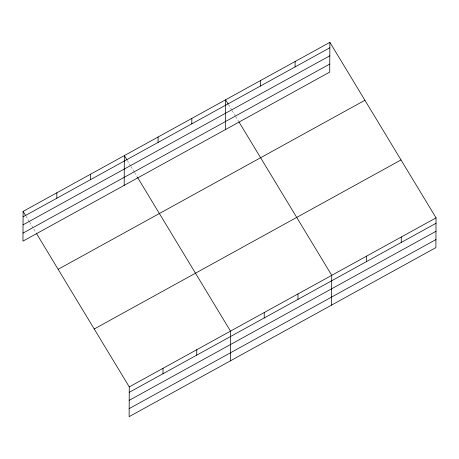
<?xml version="1.0" encoding="UTF-8"?>
<svg xmlns="http://www.w3.org/2000/svg" width="459" height="459" viewBox="0 0 459 459"><rect width="100%" height="100%" fill="white"/><g stroke="black" fill="none" stroke-linecap="round" stroke-linejoin="round"><path stroke-width="0.34" stroke-dasharray="2.29 1.72" d="M228.502 104.641L231.784 110.074M232.151 110.676L235.433 116.104M235.8 116.706L238.72 121.537M127.263 160.432L130.545 165.86M130.913 166.462L134.194 171.895M134.562 172.498L137.115 176.721M26.025 216.218L29.307 221.651M29.674 222.254L35.877 232.512"/><path stroke-width="0.69" d="M23.105 211.392L22.95 241.147L329.728 72.092L329.883 42.337L23.105 211.392L25.658 215.615M56.824 198.225L56.853 192.797M90.566 179.624L90.595 174.202M124.188 185.361L124.343 155.601L126.896 159.83M36.244 233.115L129.272 386.908L129.117 416.663L435.895 247.608L436.05 217.853L329.883 42.337M158.062 142.433L158.091 137.006M162.985 373.741L163.014 368.313M191.805 123.838L191.833 118.411M196.733 355.14L196.762 349.718M225.426 129.57L225.581 99.815L228.134 104.038M230.349 360.877L230.51 331.123L137.482 177.323M260.322 86.08L260.351 80.652M264.223 317.949L264.252 312.522M295.091 66.922L295.12 61.495M297.971 299.354L298 293.926M331.587 305.086L331.742 275.331L239.082 122.14M366.483 261.596L366.511 256.174M401.252 242.438L401.281 237.01M23.076 216.82L329.86 47.759M23.036 224.847L329.814 55.791M22.99 233.12L329.774 64.059M58.138 269.313L364.922 100.257M94.238 328.988L401.017 159.933M129.272 386.908L436.05 217.853M129.243 392.336L436.021 223.275M129.197 400.363L435.981 231.307M129.157 408.636L435.935 239.581"/></g></svg>
